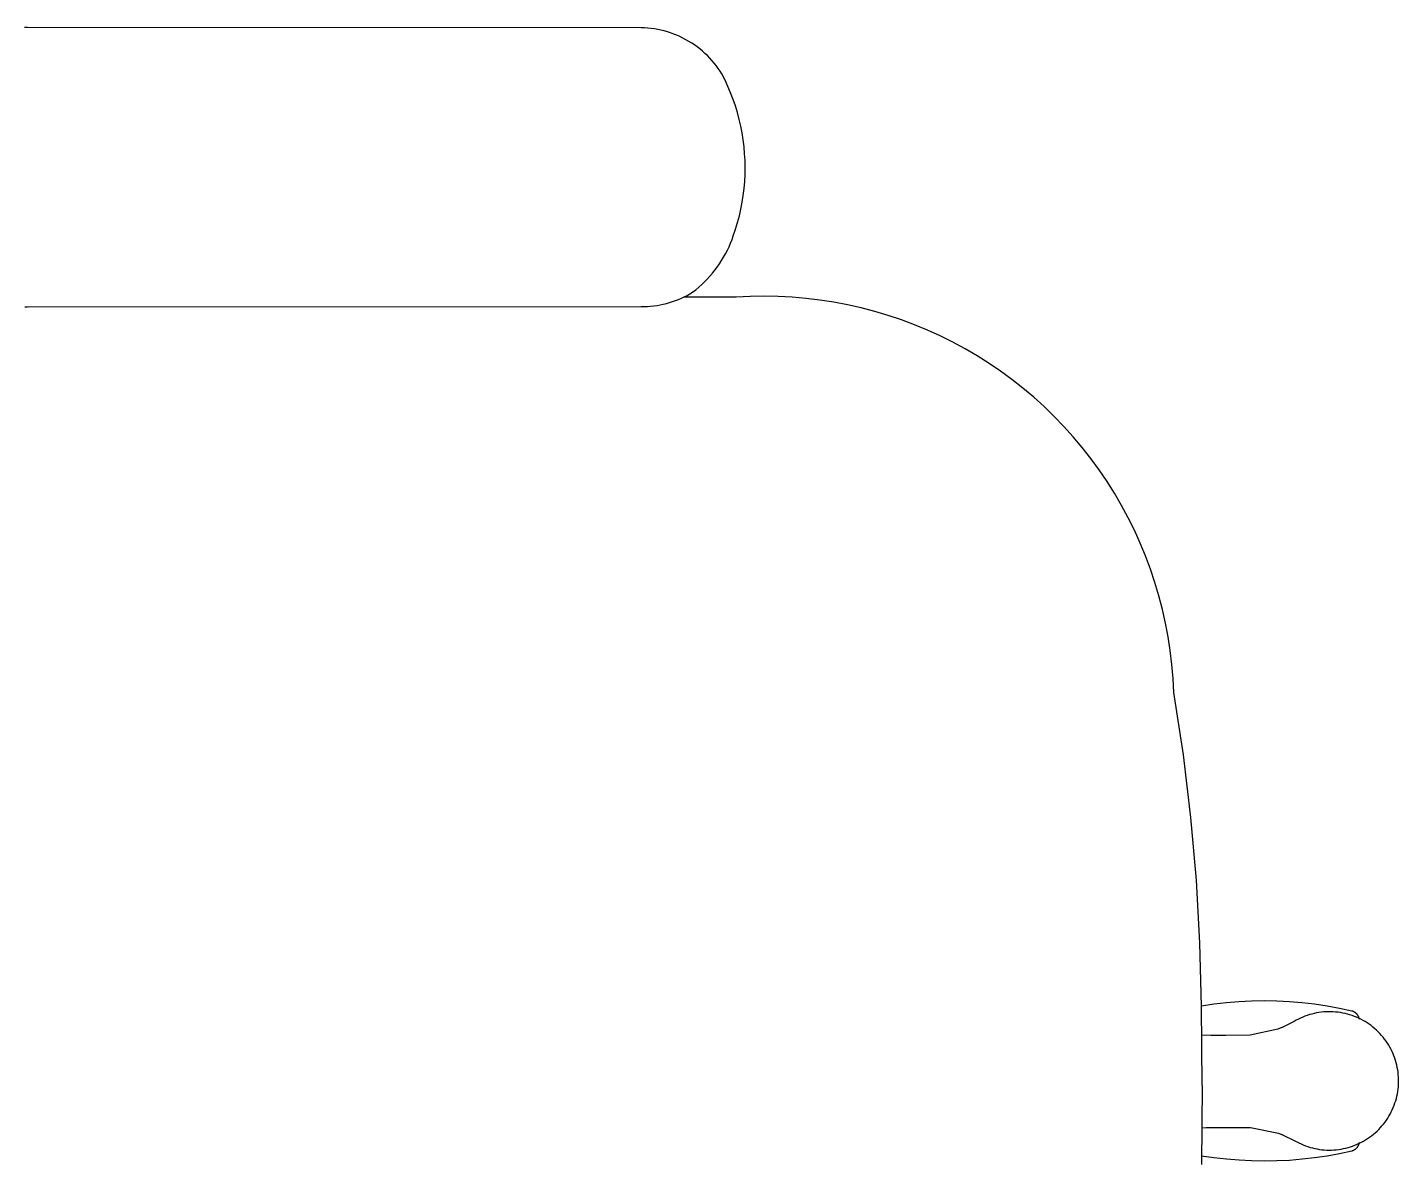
# Model space of a CAD drawing. Header units: inches. Extents: x 4 to 2210, y 3 to 2073.
# Drawn here: x 1518.1 to 1532.45, y 1908.84 to 1920.74 of the extents above; entities that cross this region are included whole.
import ezdxf

# ---------------------------------------------------------------- set-up
doc = ezdxf.new("R2010")
doc.units = ezdxf.units.IN
doc.header["$MEASUREMENT"] = 0
doc.layers.add('Planon_construction', color=253, linetype='Continuous')

# ---------------------------------------------------------------- blocks, each defined once
blk = doc.blocks.new('8 person table')
at = {"layer": 'Planon_construction'}
for p, q in [((-612.23, -126.5, 0), (-612.82, -126.53, 0)), ((-483.77, -126.56, 0), (-612.23, -126.5, 0)), ((-483.07, -126.58, 0), (-483.77, -126.56, 0)), ((-482.37, -126.63, 0), (-483.07, -126.58, 0)), ((-481.67, -126.7, 0), (-482.37, -126.63, 0)), ((-480.97, -126.8, 0), (-481.67, -126.7, 0)), ((-480.28, -126.92, 0), (-480.97, -126.8, 0)), ((-479.6, -127.07, 0), (-480.28, -126.92, 0)), ((-478.92, -127.24, 0), (-479.6, -127.07, 0)), ((-478.24, -127.43, 0), (-478.92, -127.24, 0)), ((-477.58, -127.64, 0), (-478.24, -127.43, 0)), ((-476.92, -127.88, 0), (-477.58, -127.64, 0)), ((-476.27, -128.14, 0), (-476.92, -127.88, 0)), ((-475.63, -128.43, 0), (-476.27, -128.14, 0)), ((-474.99, -128.73, 0), (-475.63, -128.43, 0)), ((-474.37, -129.06, 0), (-474.99, -128.73, 0)), ((-473.77, -129.41, 0), (-474.37, -129.06, 0)), ((-473.17, -129.78, 0), (-473.77, -129.41, 0)), ((-472.59, -130.17, 0), (-473.17, -129.78, 0)), ((-472.02, -130.58, 0), (-472.59, -130.17, 0)), ((-471.46, -131, 0), (-472.02, -130.58, 0)), ((-470.92, -131.45, 0), (-471.46, -131, 0)), ((-470.4, -131.92, 0), (-470.92, -131.45, 0)), ((-469.89, -132.4, 0), (-470.4, -131.92, 0)), ((-469.4, -132.9, 0), (-469.89, -132.4, 0)), ((-468.93, -133.42, 0), (-469.4, -132.9, 0)), ((-468.47, -133.96, 0), (-468.93, -133.42, 0)), ((-468.04, -134.5, 0), (-468.47, -133.96, 0)), ((-467.62, -135.07, 0), (-468.04, -134.5, 0)), ((-467.23, -135.65, 0), (-467.62, -135.07, 0)), ((-466.85, -136.24, 0), (-467.23, -135.65, 0)), ((-466.19, -137.54, 0), (-466.85, -136.24, 0)), ((-465.58, -138.86, 0), (-466.19, -137.54, 0)), ((-465.01, -140.2, 0), (-465.58, -138.86, 0)), ((-464.49, -141.56, 0), (-465.01, -140.2, 0)), ((-464.02, -142.94, 0), (-464.49, -141.56, 0)), ((-463.59, -144.33, 0), (-464.02, -142.94, 0)), ((-463.22, -145.74, 0), (-463.59, -144.33, 0)), ((-462.89, -147.16, 0), (-463.22, -145.74, 0)), ((-462.61, -148.59, 0), (-462.89, -147.16, 0)), ((-462.38, -150.02, 0), (-462.61, -148.59, 0)), ((-462.21, -151.47, 0), (-462.38, -150.02, 0)), ((-462.08, -152.92, 0), (-462.21, -151.47, 0)), ((-462, -154.38, 0), (-462.08, -152.92, 0)), ((-461.97, -155.83, 0), (-462, -154.38, 0)), ((-462.07, -158.74, 0), (-462, -157.29, 0)), ((-462, -157.29, 0), (-461.97, -155.83, 0)), ((-462.37, -161.64, 0), (-462.2, -160.19, 0)), ((-462.2, -160.19, 0), (-462.07, -158.74, 0)), ((-462.87, -164.51, 0), (-462.6, -163.08, 0)), ((-462.6, -163.08, 0), (-462.37, -161.64, 0)), ((-463.57, -167.34, 0), (-463.19, -165.93, 0)), ((-463.19, -165.93, 0), (-462.87, -164.51, 0)), ((-464.46, -170.11, 0), (-463.99, -168.73, 0)), ((-463.99, -168.73, 0), (-463.57, -167.34, 0)), ((-465.35, -172.4, 0), (-465.03, -171.65, 0)), ((-465.03, -171.65, 0), (-464.73, -170.88, 0)), ((-464.73, -170.88, 0), (-464.46, -170.11, 0)), ((-466.9, -175.3, 0), (-466.48, -174.59, 0)), ((-466.48, -174.59, 0), (-466.08, -173.88, 0)), ((-466.08, -173.88, 0), (-465.7, -173.14, 0)), ((-465.7, -173.14, 0), (-465.35, -172.4, 0)), ((-469.35, -178.58, 0), (-468.82, -177.96, 0)), ((-468.82, -177.96, 0), (-468.3, -177.32, 0)), ((-468.3, -177.32, 0), (-467.81, -176.66, 0)), ((-467.81, -176.66, 0), (-467.34, -175.98, 0)), ((-467.34, -175.98, 0), (-466.9, -175.3, 0)), ((-471.69, -180.88, 0), (-471.08, -180.33, 0)), ((-471.08, -180.33, 0), (-470.48, -179.77, 0)), ((-470.48, -179.77, 0), (-469.91, -179.18, 0)), ((-469.91, -179.18, 0), (-469.35, -178.58, 0)), ((-477.19, -183.89, 0), (-476.56, -183.67, 0)), ((-476.56, -183.67, 0), (-475.94, -183.43, 0)), ((-475.94, -183.43, 0), (-475.33, -183.16, 0)), ((-475.33, -183.16, 0), (-474.72, -182.88, 0)), ((-463.86, -182.97, 0), (-474.82, -182.92, 0)), ((-474.72, -182.88, 0), (-474.13, -182.57, 0)), ((-474.13, -182.57, 0), (-473.55, -182.25, 0)), ((-473.55, -182.25, 0), (-472.97, -181.91, 0)), ((-472.97, -181.9, 0), (-472.32, -181.4, 0)), ((-472.32, -181.4, 0), (-471.69, -180.88, 0)), ((-460.93, -182.82, 0), (-463.86, -182.97, 0)), ((-458, -182.76, 0), (-460.93, -182.82, 0)), ((-455.07, -182.81, 0), (-458, -182.76, 0)), ((-452.14, -182.96, 0), (-455.07, -182.81, 0)), ((-449.22, -183.21, 0), (-452.14, -182.96, 0)), ((-446.31, -183.56, 0), (-449.22, -183.21, 0)), ((-443.41, -184, 0), (-446.31, -183.56, 0)), ((-612.75, -184.98, 0), (-612.23, -184.98, 0)), ((-612.23, -184.98, 0), (-483.76, -184.9, 0)), ((-483.76, -184.9, 0), (-483.09, -184.9, 0)), ((-483.09, -184.9, 0), (-482.43, -184.88, 0)), ((-482.43, -184.88, 0), (-481.76, -184.83, 0)), ((-481.76, -184.83, 0), (-481.09, -184.77, 0)), ((-481.09, -184.77, 0), (-480.43, -184.68, 0)), ((-480.43, -184.68, 0), (-479.78, -184.56, 0)), ((-479.78, -184.56, 0), (-479.12, -184.43, 0)), ((-479.12, -184.43, 0), (-478.47, -184.27, 0)), ((-478.47, -184.27, 0), (-477.83, -184.09, 0)), ((-477.83, -184.09, 0), (-477.19, -183.89, 0)), ((-440.53, -184.55, 0), (-443.41, -184, 0)), ((-437.67, -185.19, 0), (-440.53, -184.55, 0)), ((-434.84, -185.94, 0), (-437.67, -185.19, 0)), ((-432.03, -186.77, 0), (-434.84, -185.94, 0)), ((-429.25, -187.71, 0), (-432.03, -186.77, 0)), ((-426.5, -188.74, 0), (-429.25, -187.71, 0)), ((-423.79, -189.86, 0), (-426.5, -188.74, 0)), ((-421.12, -191.07, 0), (-423.79, -189.86, 0)), ((-418.5, -192.37, 0), (-421.12, -191.07, 0)), ((-415.92, -193.77, 0), (-418.5, -192.37, 0)), ((-413.39, -195.25, 0), (-415.92, -193.77, 0)), ((-410.91, -196.81, 0), (-413.39, -195.25, 0)), ((-408.49, -198.46, 0), (-410.91, -196.81, 0)), ((-406.12, -200.19, 0), (-408.49, -198.46, 0)), ((-403.82, -202, 0), (-406.12, -200.19, 0)), ((-401.57, -203.89, 0), (-403.82, -202, 0)), ((-399.4, -205.86, 0), (-401.57, -203.89, 0)), ((-397.29, -207.9, 0), (-399.4, -205.86, 0)), ((-395.25, -210, 0), (-397.29, -207.9, 0)), ((-393.29, -212.18, 0), (-395.25, -210, 0)), ((-391.4, -214.42, 0), (-393.29, -212.18, 0)), ((-389.59, -216.73, 0), (-391.4, -214.42, 0)), ((-387.86, -219.1, 0), (-389.59, -216.73, 0)), ((-386.21, -221.52, 0), (-387.86, -219.1, 0)), ((-384.65, -224, 0), (-386.21, -221.52, 0)), ((-383.17, -226.53, 0), (-384.65, -224, 0)), ((-381.78, -229.11, 0), (-383.17, -226.53, 0)), ((-380.48, -231.74, 0), (-381.78, -229.11, 0)), ((-379.27, -234.41, 0), (-380.48, -231.74, 0)), ((-378.15, -237.12, 0), (-379.27, -234.41, 0)), ((-377.12, -239.86, 0), (-378.15, -237.12, 0)), ((-376.19, -242.64, 0), (-377.12, -239.86, 0)), ((-375.35, -245.45, 0), (-376.19, -242.64, 0)), ((-374.61, -248.29, 0), (-375.35, -245.45, 0)), ((-373.97, -251.15, 0), (-374.61, -248.29, 0)), ((-373.42, -254.03, 0), (-373.97, -251.15, 0)), ((-372.98, -256.93, 0), (-373.42, -254.03, 0)), ((-372.63, -259.84, 0), (-372.98, -256.93, 0)), ((-372.39, -262.76, 0), (-372.63, -259.84, 0)), ((-372.24, -265.69, 0), (-372.39, -262.76, 0)), ((-370.24, -278.74, 0), (-372.24, -265.69, 0)), ((-368.66, -291.84, 0), (-370.24, -278.74, 0)), ((-367.51, -304.99, 0), (-368.66, -291.84, 0)), ((-366.78, -318.17, 0), (-367.51, -304.99, 0)), ((-366.47, -331.37, 0), (-366.78, -318.17, 0)), ((-363.86, -330.94, 0), (-366.47, -331.33, 0)), ((-366.29, -347.93, 0), (-366.47, -331.37, 0)), ((-361.23, -330.64, 0), (-363.86, -330.94, 0)), ((-358.6, -330.42, 0), (-361.23, -330.64, 0)), ((-355.96, -330.29, 0), (-358.6, -330.42, 0)), ((-353.32, -330.24, 0), (-355.96, -330.29, 0)), ((-350.67, -330.29, 0), (-353.32, -330.24, 0)), ((-348.03, -330.41, 0), (-350.67, -330.29, 0)), ((-345.4, -330.63, 0), (-348.03, -330.41, 0)), ((-342.77, -330.93, 0), (-345.4, -330.63, 0)), ((-343.34, -332.98, 0), (-343.82, -333.11, 0)), ((-342.85, -332.86, 0), (-343.34, -332.98, 0)), ((-342.35, -332.76, 0), (-342.85, -332.86, 0)), ((-340.16, -331.32, 0), (-342.77, -330.93, 0)), ((-341.86, -332.67, 0), (-342.35, -332.76, 0)), ((-341.36, -332.6, 0), (-341.86, -332.67, 0)), ((-340.86, -332.55, 0), (-341.36, -332.6, 0)), ((-340.36, -332.52, 0), (-340.86, -332.55, 0)), ((-339.86, -332.5, 0), (-340.36, -332.52, 0)), ((-337.56, -331.79, 0), (-340.16, -331.32, 0)), ((-339.35, -332.5, 0), (-339.86, -332.5, 0)), ((-338.85, -332.52, 0), (-339.35, -332.5, 0)), ((-338.35, -332.56, 0), (-338.85, -332.52, 0)), ((-337.85, -332.61, 0), (-338.35, -332.56, 0)), ((-337.35, -332.68, 0), (-337.85, -332.61, 0)), ((-334.97, -332.35, 0), (-337.56, -331.79, 0)), ((-336.86, -332.77, 0), (-337.35, -332.68, 0)), ((-336.36, -332.88, 0), (-336.86, -332.77, 0)), ((-335.88, -333, 0), (-336.36, -332.88, 0)), ((-334.91, -332.37, 0), (-334.97, -332.35, 0)), ((-334.84, -332.39, 0), (-334.91, -332.37, 0)), ((-334.77, -332.41, 0), (-334.84, -332.39, 0)), ((-334.7, -332.43, 0), (-334.77, -332.41, 0)), ((-334.64, -332.46, 0), (-334.7, -332.43, 0)), ((-334.57, -332.49, 0), (-334.64, -332.46, 0)), ((-334.51, -332.52, 0), (-334.57, -332.49, 0)), ((-334.45, -332.55, 0), (-334.51, -332.52, 0)), ((-334.38, -332.59, 0), (-334.45, -332.55, 0)), ((-334.32, -332.63, 0), (-334.38, -332.59, 0)), ((-334.26, -332.67, 0), (-334.32, -332.63, 0)), ((-334.21, -332.71, 0), (-334.26, -332.67, 0)), ((-334.15, -332.75, 0), (-334.21, -332.71, 0)), ((-334.1, -332.79, 0), (-334.15, -332.75, 0)), ((-334.04, -332.84, 0), (-334.1, -332.79, 0)), ((-333.99, -332.89, 0), (-334.04, -332.84, 0)), ((-333.94, -332.94, 0), (-333.99, -332.89, 0)), ((-333.89, -332.99, 0), (-333.94, -332.94, 0)), ((-349.59, -335.79, 0), (-350.45, -336.15, 0)), ((-347.03, -334.53, 0), (-349.56, -335.78, 0)), ((-349.56, -335.78, 0), (-349.54, -335.83, 0)), ((-346.6, -334.28, 0), (-347.03, -334.53, 0)), ((-346.15, -334.04, 0), (-346.6, -334.28, 0)), ((-345.7, -333.83, 0), (-346.15, -334.04, 0)), ((-345.24, -333.62, 0), (-345.7, -333.83, 0)), ((-344.77, -333.44, 0), (-345.24, -333.62, 0)), ((-344.3, -333.27, 0), (-344.77, -333.44, 0)), ((-343.82, -333.11, 0), (-344.3, -333.27, 0)), ((-335.39, -333.14, 0), (-335.88, -333, 0)), ((-334.92, -333.3, 0), (-335.39, -333.14, 0)), ((-334.44, -333.47, 0), (-334.92, -333.3, 0)), ((-333.98, -333.66, 0), (-334.44, -333.47, 0)), ((-333.52, -333.86, 0), (-333.98, -333.66, 0)), ((-333.85, -333.05, 0), (-333.89, -332.99, 0)), ((-333.8, -333.1, 0), (-333.85, -333.05, 0)), ((-333.76, -333.16, 0), (-333.8, -333.1, 0)), ((-333.72, -333.22, 0), (-333.76, -333.16, 0)), ((-333.68, -333.28, 0), (-333.72, -333.22, 0)), ((-333.64, -333.34, 0), (-333.68, -333.28, 0)), ((-333.61, -333.4, 0), (-333.64, -333.34, 0)), ((-333.58, -333.46, 0), (-333.61, -333.4, 0)), ((-333.55, -333.53, 0), (-333.58, -333.46, 0)), ((-333.52, -333.59, 0), (-333.55, -333.53, 0)), ((-333.49, -333.66, 0), (-333.52, -333.59, 0)), ((-333.07, -334.08, 0), (-333.52, -333.86, 0)), ((-333.47, -333.73, 0), (-333.49, -333.66, 0)), ((-333.45, -333.8, 0), (-333.47, -333.73, 0)), ((-333.43, -333.86, 0), (-333.45, -333.8, 0)), ((-333.41, -333.93, 0), (-333.43, -333.86, 0)), ((-333.4, -334, 0), (-333.41, -333.93, 0)), ((-333.39, -334.07, 0), (-333.4, -334, 0)), ((-332.62, -334.32, 0), (-333.07, -334.08, 0)), ((-332.19, -334.57, 0), (-332.62, -334.32, 0)), ((-331.76, -334.84, 0), (-332.19, -334.57, 0)), ((-331.34, -335.12, 0), (-331.76, -334.84, 0)), ((-330.94, -335.41, 0), (-331.34, -335.12, 0)), ((-330.54, -335.72, 0), (-330.94, -335.41, 0)), ((-330.16, -336.05, 0), (-330.54, -335.72, 0)), ((-364.5, -337.44, 0), (-366.41, -337.41, 0)), ((-361.31, -337.44, 0), (-364.5, -337.44, 0)), ((-356.26, -337.4, 0), (-361.31, -337.44, 0)), ((-350.45, -336.15, 0), (-356.26, -337.4, 0)), ((-329.78, -336.38, 0), (-330.16, -336.05, 0)), ((-329.42, -336.73, 0), (-329.78, -336.38, 0)), ((-329.07, -337.09, 0), (-329.42, -336.73, 0)), ((-328.73, -337.47, 0), (-329.07, -337.09, 0)), ((-328.41, -337.85, 0), (-328.73, -337.47, 0)), ((-328.1, -338.25, 0), (-328.41, -337.85, 0)), ((-327.8, -338.65, 0), (-328.1, -338.25, 0)), ((-327.52, -339.07, 0), (-327.8, -338.65, 0)), ((-327.25, -339.5, 0), (-327.52, -339.07, 0)), ((-327, -339.93, 0), (-327.25, -339.5, 0)), ((-326.76, -340.37, 0), (-327, -339.93, 0)), ((-326.54, -340.83, 0), (-326.76, -340.37, 0)), ((-326.34, -341.28, 0), (-326.54, -340.83, 0)), ((-326.15, -341.75, 0), (-326.34, -341.28, 0)), ((-325.97, -342.22, 0), (-326.15, -341.75, 0)), ((-325.82, -342.7, 0), (-325.97, -342.22, 0)), ((-325.68, -343.18, 0), (-325.82, -342.7, 0)), ((-325.55, -343.67, 0), (-325.68, -343.18, 0)), ((-325.45, -344.16, 0), (-325.55, -343.67, 0)), ((-325.36, -344.66, 0), (-325.45, -344.16, 0)), ((-325.29, -345.15, 0), (-325.36, -344.66, 0)), ((-325.23, -345.65, 0), (-325.29, -345.15, 0)), ((-325.19, -346.16, 0), (-325.23, -345.65, 0)), ((-325.17, -346.66, 0), (-325.19, -346.16, 0)), ((-325.19, -347.66, 0), (-325.17, -347.16, 0)), ((-325.17, -347.16, 0), (-325.17, -346.66, 0)), ((-366.29, -347.93, 0), (-366.47, -364.49, 0)), ((-325.64, -350.64, 0), (-325.52, -350.15, 0)), ((-325.52, -350.15, 0), (-325.42, -349.66, 0)), ((-325.42, -349.66, 0), (-325.34, -349.16, 0)), ((-325.34, -349.16, 0), (-325.27, -348.67, 0)), ((-325.27, -348.67, 0), (-325.22, -348.17, 0)), ((-325.22, -348.17, 0), (-325.19, -347.66, 0)), ((-326.7, -353.46, 0), (-326.49, -353.01, 0)), ((-326.49, -353.01, 0), (-326.29, -352.55, 0)), ((-326.29, -352.55, 0), (-326.1, -352.08, 0)), ((-326.1, -352.08, 0), (-325.93, -351.6, 0)), ((-325.93, -351.6, 0), (-325.78, -351.13, 0)), ((-325.78, -351.13, 0), (-325.64, -350.64, 0)), ((-328.33, -356, 0), (-328.02, -355.6, 0)), ((-328.02, -355.6, 0), (-327.73, -355.19, 0)), ((-327.73, -355.19, 0), (-327.45, -354.77, 0)), ((-327.45, -354.77, 0), (-327.19, -354.34, 0)), ((-327.19, -354.34, 0), (-326.94, -353.91, 0)), ((-326.94, -353.91, 0), (-326.7, -353.46, 0)), ((-366.39, -356.78, 0), (-365.47, -356.76, 0)), ((-365.47, -356.76, 0), (-361.22, -356.71, 0)), ((-361.22, -356.71, 0), (-356.17, -356.71, 0)), ((-356.17, -356.71, 0), (-350.29, -357.92, 0)), ((-350.29, -357.92, 0), (-349.49, -358.25, 0)), ((-349.46, -358.26, 0), (-349.44, -358.21, 0)), ((-349.46, -358.26, 0), (-346.92, -359.49, 0)), ((-331.65, -359.04, 0), (-331.24, -358.76, 0)), ((-331.24, -358.76, 0), (-330.83, -358.46, 0)), ((-330.83, -358.46, 0), (-330.44, -358.14, 0)), ((-330.44, -358.14, 0), (-330.06, -357.82, 0)), ((-330.06, -357.82, 0), (-329.69, -357.48, 0)), ((-329.69, -357.48, 0), (-329.33, -357.13, 0)), ((-329.33, -357.13, 0), (-328.98, -356.76, 0)), ((-328.98, -356.76, 0), (-328.65, -356.39, 0)), ((-328.65, -356.39, 0), (-328.33, -356, 0)), ((-346.92, -359.49, 0), (-346.48, -359.74, 0)), ((-346.48, -359.74, 0), (-346.03, -359.97, 0)), ((-346.03, -359.97, 0), (-345.58, -360.18, 0)), ((-345.58, -360.18, 0), (-345.12, -360.38, 0)), ((-345.12, -360.38, 0), (-344.65, -360.56, 0)), ((-344.65, -360.56, 0), (-344.17, -360.73, 0)), ((-344.17, -360.73, 0), (-343.69, -360.88, 0)), ((-343.69, -360.88, 0), (-343.21, -361.01, 0)), ((-343.21, -361.01, 0), (-342.72, -361.12, 0)), ((-342.72, -361.12, 0), (-342.22, -361.22, 0)), ((-342.22, -361.22, 0), (-341.73, -361.3, 0)), ((-341.73, -361.3, 0), (-341.23, -361.37, 0)), ((-341.23, -361.37, 0), (-340.73, -361.41, 0)), ((-340.73, -361.41, 0), (-340.23, -361.44, 0)), ((-340.23, -361.44, 0), (-339.72, -361.45, 0)), ((-339.72, -361.45, 0), (-339.22, -361.45, 0)), ((-339.22, -361.45, 0), (-338.72, -361.42, 0)), ((-338.72, -361.42, 0), (-338.22, -361.38, 0)), ((-338.22, -361.38, 0), (-337.72, -361.32, 0)), ((-337.72, -361.32, 0), (-337.22, -361.25, 0)), ((-337.56, -362.16, 0), (-334.97, -361.6, 0)), ((-337.22, -361.25, 0), (-336.73, -361.15, 0)), ((-336.73, -361.15, 0), (-336.24, -361.04, 0)), ((-336.24, -361.04, 0), (-335.75, -360.92, 0)), ((-335.75, -360.92, 0), (-335.27, -360.77, 0)), ((-335.27, -360.77, 0), (-334.79, -360.61, 0)), ((-334.97, -361.6, 0), (-334.91, -361.58, 0)), ((-334.91, -361.58, 0), (-334.84, -361.56, 0)), ((-334.84, -361.56, 0), (-334.77, -361.54, 0)), ((-334.79, -360.61, 0), (-334.32, -360.44, 0)), ((-334.77, -361.54, 0), (-334.7, -361.52, 0)), ((-334.7, -361.52, 0), (-334.64, -361.49, 0)), ((-334.64, -361.49, 0), (-334.57, -361.46, 0)), ((-334.57, -361.46, 0), (-334.51, -361.43, 0)), ((-334.51, -361.43, 0), (-334.45, -361.4, 0)), ((-334.45, -361.4, 0), (-334.38, -361.36, 0)), ((-334.38, -361.36, 0), (-334.32, -361.33, 0)), ((-334.32, -360.44, 0), (-333.86, -360.24, 0)), ((-334.32, -361.33, 0), (-334.26, -361.29, 0)), ((-334.26, -361.29, 0), (-334.21, -361.25, 0)), ((-334.21, -361.25, 0), (-334.15, -361.2, 0)), ((-334.15, -361.2, 0), (-334.1, -361.16, 0)), ((-334.1, -361.16, 0), (-334.04, -361.11, 0)), ((-334.04, -361.11, 0), (-333.99, -361.06, 0)), ((-333.99, -361.06, 0), (-333.94, -361.01, 0)), ((-333.94, -361.01, 0), (-333.89, -360.96, 0)), ((-333.89, -360.96, 0), (-333.85, -360.9, 0)), ((-333.86, -360.24, 0), (-333.4, -360.03, 0)), ((-333.85, -360.9, 0), (-333.8, -360.85, 0)), ((-333.8, -360.85, 0), (-333.76, -360.79, 0)), ((-333.76, -360.79, 0), (-333.72, -360.73, 0)), ((-333.72, -360.73, 0), (-333.68, -360.67, 0)), ((-333.68, -360.67, 0), (-333.64, -360.61, 0)), ((-333.64, -360.61, 0), (-333.61, -360.55, 0)), ((-333.61, -360.55, 0), (-333.58, -360.49, 0)), ((-333.58, -360.49, 0), (-333.55, -360.42, 0)), ((-333.55, -360.42, 0), (-333.52, -360.36, 0)), ((-333.52, -360.36, 0), (-333.49, -360.29, 0)), ((-333.49, -360.29, 0), (-333.47, -360.22, 0)), ((-333.47, -360.22, 0), (-333.45, -360.16, 0)), ((-333.45, -360.16, 0), (-333.43, -360.09, 0)), ((-333.43, -360.09, 0), (-333.41, -360.02, 0)), ((-333.41, -360.02, 0), (-333.4, -359.95, 0)), ((-333.4, -360.03, 0), (-332.95, -359.81, 0)), ((-333.4, -359.95, 0), (-333.39, -359.88, 0)), ((-332.95, -359.81, 0), (-332.51, -359.57, 0)), ((-332.51, -359.57, 0), (-332.07, -359.31, 0)), ((-332.07, -359.31, 0), (-331.65, -359.04, 0)), ((-366.45, -362.63, 0), (-363.84, -363.01, 0)), ((-363.84, -363.01, 0), (-361.21, -363.32, 0)), ((-361.21, -363.32, 0), (-358.58, -363.53, 0)), ((-358.58, -363.53, 0), (-355.94, -363.66, 0)), ((-355.94, -363.66, 0), (-353.3, -363.71, 0)), ((-353.3, -363.71, 0), (-350.66, -363.67, 0)), ((-350.66, -363.67, 0), (-348.02, -363.54, 0)), ((-348.02, -363.54, 0), (-345.39, -363.32, 0)), ((-345.39, -363.32, 0), (-342.77, -363.02, 0)), ((-342.77, -363.02, 0), (-340.16, -362.63, 0)), ((-340.16, -362.63, 0), (-337.56, -362.16, 0))]:
    blk.add_line(p, q, dxfattribs=at)

msp = doc.modelspace()

# ---------------------------------------------------------------- block references
at = {"layer": 'Planon_construction', "xscale": 0.05, "yscale": 0.05, "zscale": 0.05}
msp.add_blockref('8 person table', (1548.713, 1927.062), dxfattribs=at)

doc.saveas('drawing.dxf')
